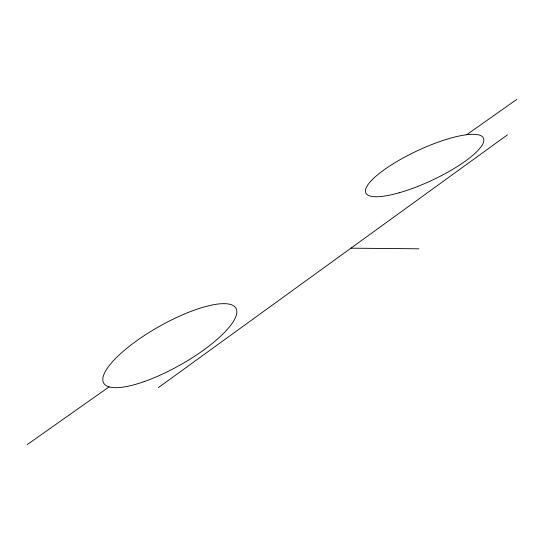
<?xml version="1.0" encoding="UTF-8"?>
<svg xmlns="http://www.w3.org/2000/svg" width="544" height="544" viewBox="0 0 544 544"><rect width="100%" height="100%" fill="white"/><g stroke="black" fill="none" stroke-linecap="round" stroke-linejoin="round"><path stroke-width="0.82" d="M158.331 387.654L507.43 134.844M27.2 444.611L109.079 386.879M466.575 134.803L516.8 99.389M350.921 248.18L418.86 248.792M399.085 192.807A64.892 16.47 -25 0 0 483.704 138.795A64.892 16.47 -25 0 0 391.143 165.063A64.892 16.47 -25 0 0 399.085 192.807M144.092 381.623A76.004 21.93 -29.5 0 0 236.252 308.822A76.004 21.93 -29.5 0 0 129.084 346.494A76.004 21.93 -29.5 0 0 144.092 381.623"/></g></svg>
